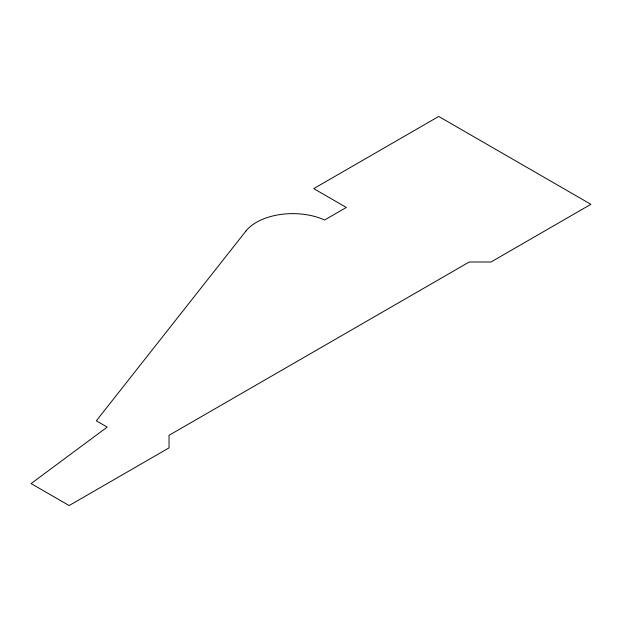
<?xml version="1.0" encoding="UTF-8"?>
<svg xmlns="http://www.w3.org/2000/svg" width="622" height="622" viewBox="0 0 622 622"><rect width="100%" height="100%" fill="white"/><g stroke="black" fill="none" stroke-linecap="round" stroke-linejoin="round"><path stroke-width="0.93" d="M245.954 231.026L96.317 420.822L107.186 427.096L31.1 483.582L69.143 505.546L169.044 447.871L169.044 435.314L469.26 261.994L490.999 261.994L590.9 204.311L438.72 116.454L313.721 188.621L346.33 207.453L324.591 220.001A51.432 29.693 0 0 0 245.954 231.026"/></g></svg>
